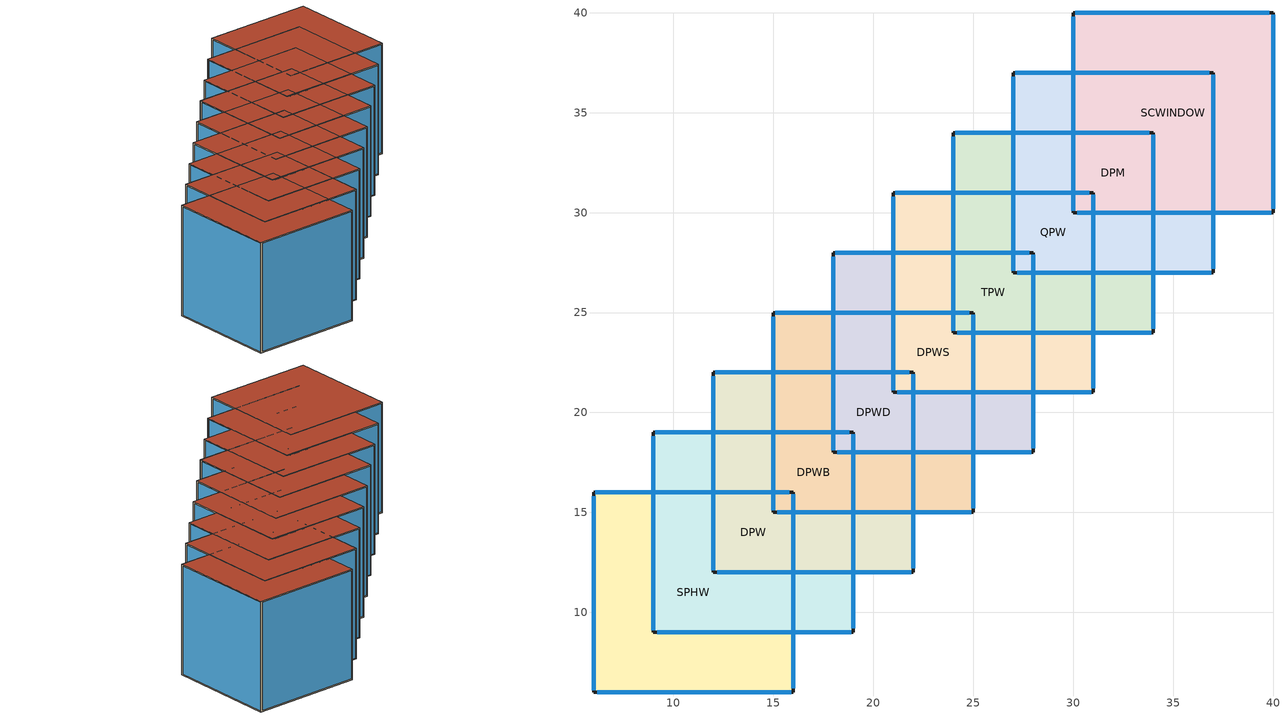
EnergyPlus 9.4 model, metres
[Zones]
SPHW
 floor adiabatic (FLOOR38): 16,6 6,6 6,16 16,16 z0
 wall outside (EXTERIOR): 6,6 16,6 16,16 6,16 6,6 z0:10
 window (SINGLE PANE HW WINDOW): 6.2,6 15.9,6 / 16,6.2 16,15.9 / 15.8,16 6.1,16 / 6,15.8 6,6.1 z0.1:9.9
 roof outside (ROOF31): 6,16 6,6 16,6 16,16 z10
DPW
 floor adiabatic (FLOOR38): 19,9 9,9 9,19 19,19 z0
 wall outside (EXTERIOR): 9,9 19,9 19,19 9,19 9,9 z0:10
 window (DOUBLE PANE WINDOW): 9.2,9 18.9,9 / 19,9.2 19,18.9 / 18.8,19 9.1,19 / 9,18.8 9,9.1 z0.1:9.9
 roof outside (ROOF31): 9,19 9,9 19,9 19,19 z10
DPWB
 floor adiabatic (FLOOR38): 22,12 12,12 12,22 22,22 z0
 wall outside (EXTERIOR): 12,12 22,12 22,22 12,22 12,12 z0:10
 window (DOUBLE PANE WITH SCREEN:no-shade): 12.2,12 21.9,12 / 22,12.2 22,21.9 / 21.8,22 12.1,22 / 12,21.8 12,12.1 z0.1:9.9
 roof outside (ROOF31): 12,22 12,12 22,12 22,22 z10
DPWD
 floor adiabatic (FLOOR38): 25,15 15,15 15,25 25,25 z0
 wall outside (EXTERIOR): 15,15 25,15 25,25 15,25 15,15 z0:10
 window (DOUBLE PANE WITH DRAPES:no-shade): 15.2,15 24.9,15 / 25,15.2 25,24.9 / 24.8,25 15.1,25 / 15,24.8 15,15.1 z0.1:9.9
 roof outside (ROOF31): 15,25 15,15 25,15 25,25 z10
DPWS
 floor adiabatic (FLOOR38): 28,18 18,18 18,28 28,28 z0
 wall outside (EXTERIOR): 18,18 28,18 28,28 18,28 18,18 z0:10
 window (DOUBLE PANE WITH SHADE:no-shade): 18.2,18 27.9,18 / 28,18.2 28,27.9 / 27.8,28 18.1,28 / 18,27.8 18,18.1 z0.1:9.9
 roof outside (ROOF31): 18,28 18,18 28,18 28,28 z10
TPW
 floor adiabatic (FLOOR38): 31,21 21,21 21,31 31,31 z0
 wall outside (EXTERIOR): 21,21 31,21 31,31 21,31 21,21 z0:10
 window (TPW): 21.2,21 30.9,21 / 31,21.2 31,30.9 / 30.8,31 21.1,31 / 21,30.8 21,21.1 z0.1:9.9
 roof outside (ROOF31): 21,31 21,21 31,21 31,31 z10
QPW
 floor adiabatic (FLOOR38): 34,24 24,24 24,34 34,34 z0
 wall outside (EXTERIOR): 24,24 34,24 34,34 24,34 24,24 z0:10
 window (QPW): 24.2,24 33.9,24 / 34,24.2 34,33.9 / 33.8,34 24.1,34 / 24,33.8 24,24.1 z0.1:9.9
 roof outside (ROOF31): 24,34 24,24 34,24 34,34 z10
DPM
 floor adiabatic (FLOOR38): 37,27 27,27 27,37 37,37 z0
 wall outside (EXTERIOR): 27,27 37,27 37,37 27,37 27,27 z0:10
 window (DPM): 27.2,27 36.9,27 / 37,27.2 37,36.9 / 36.8,37 27.1,37 / 27,36.8 27,27.1 z0.1:9.9
 roof outside (ROOF31): 27,37 27,27 37,27 37,37 z10
SCWINDOW
 floor adiabatic (FLOOR38): 40,30 30,30 30,40 40,40 z0
 wall outside (EXTERIOR): 30,30 40,30 40,40 30,40 30,30 z0:10
 window (SCWINDOW): 30.2,30 39.9,30 / 40,30.2 40,39.9 / 39.8,40 30.1,40 / 30,39.8 30,30.1 z0.1:9.9
 roof outside (ROOF31): 30,40 30,30 40,30 40,40 z10
[Building]
SIMPLE ZONES: VARYING WINDOWS: Loads convergence tolerance value=0.04; Maximum number of warmup days=25; Minimum number of warmup days=6; North axis=0; Solar distribution=MinimalShadowing; Temperature convergence tolerance value=0.4; Terrain=Suburbs
[Site:GroundReflectance:SnowModifier]
1
[Site:GroundTemperature:BuildingSurface]
18.89, 18.92, 19.02, 19.12, 19.21, 19.23, 19.07, 19.32, 19.09, 19.21, 19.13, 18.96
[Site:Location]
Denver Centennial CO USA WMO=724666: Elevation=1793; Latitude=39.74; Longitude=-105.18; Time zone=-7
[SizingPeriod:DesignDay] Barometric pressure=81560; Day of month=21; Daylight saving time indicator=No; Humidity condition type=WetBulb; Rain indicator=No; Snow indicator=No; Solar model indicator=ASHRAEClearSky
Name | Daily dry bulb temperature range | Day type | Maximum dry bulb temperature | Month | Sky clearness | Wetbulb or dewpoint at maximum dry bulb | Wind direction | Wind speed
Denver Centennial Ann Clg 1% Condns DB=>MWB | 15.2 | SummerDesignDay | 32 | 7 | 1 | 15.5 | 0 | 4.9
Denver Centennial Ann Htg 99.6% Condns DB | 0 | WinterDesignDay | -18.8 | 12 | 0 | -18.8 | 340 | 3
[Construction]
DOUBLE PANE WINDOW; DOUBLE PANE WITH DRAPES:no-shade; DOUBLE PANE WITH SCREEN:no-shade; DOUBLE PANE WITH SHADE:no-shade: SimpleWindow:DOUBLE PANE WINDOW
DOUBLE PANE WITH DRAPES: SimpleWindow:DOUBLE PANE WINDOW, DRAPES - CLOSE WEAVE MEDIUM
DOUBLE PANE WITH SCREEN: BRIGHT ALUMINUM SCREEN 1, SimpleWindow:DOUBLE PANE WINDOW
DOUBLE PANE WITH SHADE: SimpleWindow:DOUBLE PANE WINDOW, SHADE ROLL - LIGHT OPAQUE
DPM: SimpleWindow:DPM
EXTERIOR: A2 - 4 IN DENSE FACE BRICK, B3 - 2 IN INSULATION, C2 - 4 IN LW CONCRETE BLOCK, E1 - 3 / 4 IN PLASTER OR GYP BOARD
FLOOR38: E5 - ACOUSTIC TILE, E4 - CEILING AIRSPACE, C12 - 2 IN HW CONCRETE
QPW: SimpleWindow:QPW
ROOF31: E2 - 1 / 2 IN SLAG OR STONE, E3 - 3 / 8 IN FELT AND MEMBRANE, B6 - 2 IN DENSE INSULATION, C12 - 2 IN HW CONCRETE
SCWINDOW: SimpleWindow:SCWINDOW
SINGLE PANE HW WINDOW: SimpleWindow:SINGLE PANE HW WINDOW
TPW: SimpleWindow:TPW
[Material] Thermal absorptance=0.9
Name | Conductivity | Density | Roughness | Solar absorptance | Specific heat | Thickness | Visible absorptance
A2 - 4 IN DENSE FACE BRICK | 1.245296 | 2082.4 | Rough | 0.93 | 920.48 | 0.101498 | 0.93
B3 - 2 IN INSULATION | 0.0432394 | 32.03693 | VeryRough | 0.5 | 836.8 | 0.0509016 | 0.5
B6 - 2 IN DENSE INSULATION | 0.0432394 | 91.30524 | VeryRough | 0.5 | 836.8 | 0.0509016 | 0.5
C2 - 4 IN LW CONCRETE BLOCK | 0.380507 | 608.7016 | MediumRough | 0.65 | 836.8 | 0.101498 | 0.65
C12 - 2 IN HW CONCRETE | 1.729577 | 2242.585 | MediumRough | 0.65 | 836.8 | 0.0509016 | 0.65
E1 - 3 / 4 IN PLASTER OR GYP BOARD | 0.726422 | 1601.846 | Smooth | 0.92 | 836.8 | 0.01905 | 0.92
E2 - 1 / 2 IN SLAG OR STONE | 1.435549 | 881.0155 | Rough | 0.55 | 1673.6 | 0.0127102 | 0.55
E3 - 3 / 8 IN FELT AND MEMBRANE | 0.190253 | 1121.292 | Rough | 0.75 | 1673.6 | 0.00954024 | 0.75
E5 - ACOUSTIC TILE | 0.0605352 | 480.5539 | MediumSmooth | 0.32 | 836.8 | 0.01905 | 0.32
[Material:AirGap]
E4 - CEILING AIRSPACE: Thermal resistance=0.176228
[WindowMaterial:Screen]
BRIGHT ALUMINUM SCREEN 1: Angle of resolution for screen transmittance output map=5; Bottom opening multiplier=0; Conductivity=221; Diffuse solar reflectance=0.6; Diffuse visible reflectance=0.6; Left side opening multiplier=0; Reflected beam transmittance accounting method=ModelAsDiffuse; Right side opening multiplier=0; Screen material diameter=0.000254; Screen material spacing=0.00154; Screen to glass distance=0.025; Thermal hemispherical emissivity=0.9; Top opening multiplier=0
[WindowMaterial:Shade] Airflow permeability=0; Bottom opening multiplier=1; Conductivity=0.1; Infrared hemispherical emissivity=0.9; Infrared transmittance=0; Left side opening multiplier=0; Right side opening multiplier=0; Shade to glass distance=0.05; Solar transmittance=0.05; Thickness=0.003; Top opening multiplier=1; Visible transmittance=0.05
Name | Solar reflectance | Visible reflectance
DRAPES - CLOSE WEAVE MEDIUM | 0.3 | 0.3
SHADE ROLL - LIGHT OPAQUE | 0.5 | 0.8
[WindowMaterial:SimpleGlazingSystem]
Name | Solar heat gain coefficient | U factor | Visible transmittance
SimpleWindow:DOUBLE PANE WINDOW; SimpleWindow:SCWINDOW | 0.763 | 2.716 | 0.812
SimpleWindow:DPM | 0.787 | 2.716 | 0.786
SimpleWindow:QPW | 0.618 | 1.303 | 0.673
SimpleWindow:SINGLE PANE HW WINDOW | 0.819 | 5.778 | 0.881
SimpleWindow:TPW | 0.684 | 1.757 | 0.738
[WindowShadingControl] Glare control is active=No; Multiple surface control type=Sequential; Setpoint=20
Name | Zone | Construction with shading | Fenestration surface name 1 | Fenestration surface name 2 | Fenestration surface name 3 | Fenestration surface name 4 | Shading control is scheduled | Shading control type | Shading type | Schedule
DOUBLE PANE WITH DRAPES-DPWD | DPWD | DOUBLE PANE WITH DRAPES | Zn004:Wall001:Win001 | Zn004:Wall002:Win001 | Zn004:Wall003:Win001 | Zn004:Wall004:Win001 | No | OnIfHighSolarOnWindow | InteriorShade
DOUBLE PANE WITH SCREEN-DPWB | DPWB | DOUBLE PANE WITH SCREEN | Zn003:Wall001:Win001 | Zn003:Wall002:Win001 | Zn003:Wall003:Win001 | Zn003:Wall004:Win001 | Yes | OnIfScheduleAllows | ExteriorScreen | ScreenSchedule
DOUBLE PANE WITH SHADE-DPWS | DPWS | DOUBLE PANE WITH SHADE | Zn005:Wall001:Win001 | Zn005:Wall002:Win001 | Zn005:Wall003:Win001 | Zn005:Wall004:Win001 | No | OnIfHighSolarOnWindow | InteriorShade
[Zone] Ceiling height=Autocalculate; Multiplier=1; Type=1; Volume=Autocalculate
DPM; DPW; DPWB; DPWD; DPWS; QPW; SCWINDOW; SPHW; TPW
[Schedule:Compact]
ScreenSchedule: Through: 3/31, For: AllDays, Until: 24:00, 0, Through: 10/31, For: AllDays, Until: 24:00, 1, Through: 12/31, For: AllDays, Until: 24:00, 0
